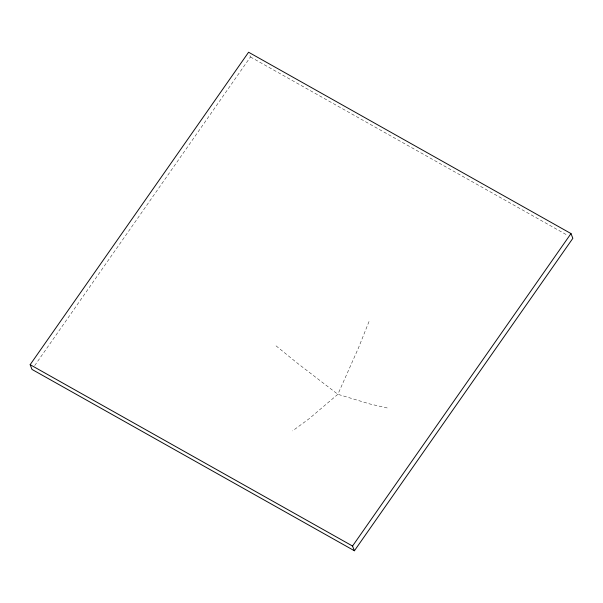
<?xml version="1.0" encoding="UTF-8"?>
<svg xmlns="http://www.w3.org/2000/svg" width="603" height="603" viewBox="0 0 603 603"><rect width="100%" height="100%" fill="white"/><g stroke="black" fill="none" stroke-linecap="round" stroke-linejoin="round"><path stroke-width="0.45" stroke-dasharray="3.02 2.26" d="M369.013 321.55L358.25 348.444L337.868 394.294L309.098 418.746L292.561 430.904M34.703 365.569L250.456 56.968L249.521 54.602M387.201 407.96L369.941 403.995L337.868 394.294L297.407 363.194L274.365 344.494M250.456 56.968L567.928 235.547"/><path stroke-width="0.9" d="M30.15 364.687L248.594 52.235L570.996 233.572L572.85 238.313L354.406 550.765L32.004 369.428L30.15 364.687L352.544 546.032L354.406 550.765M352.544 546.032L570.996 233.572"/></g></svg>
